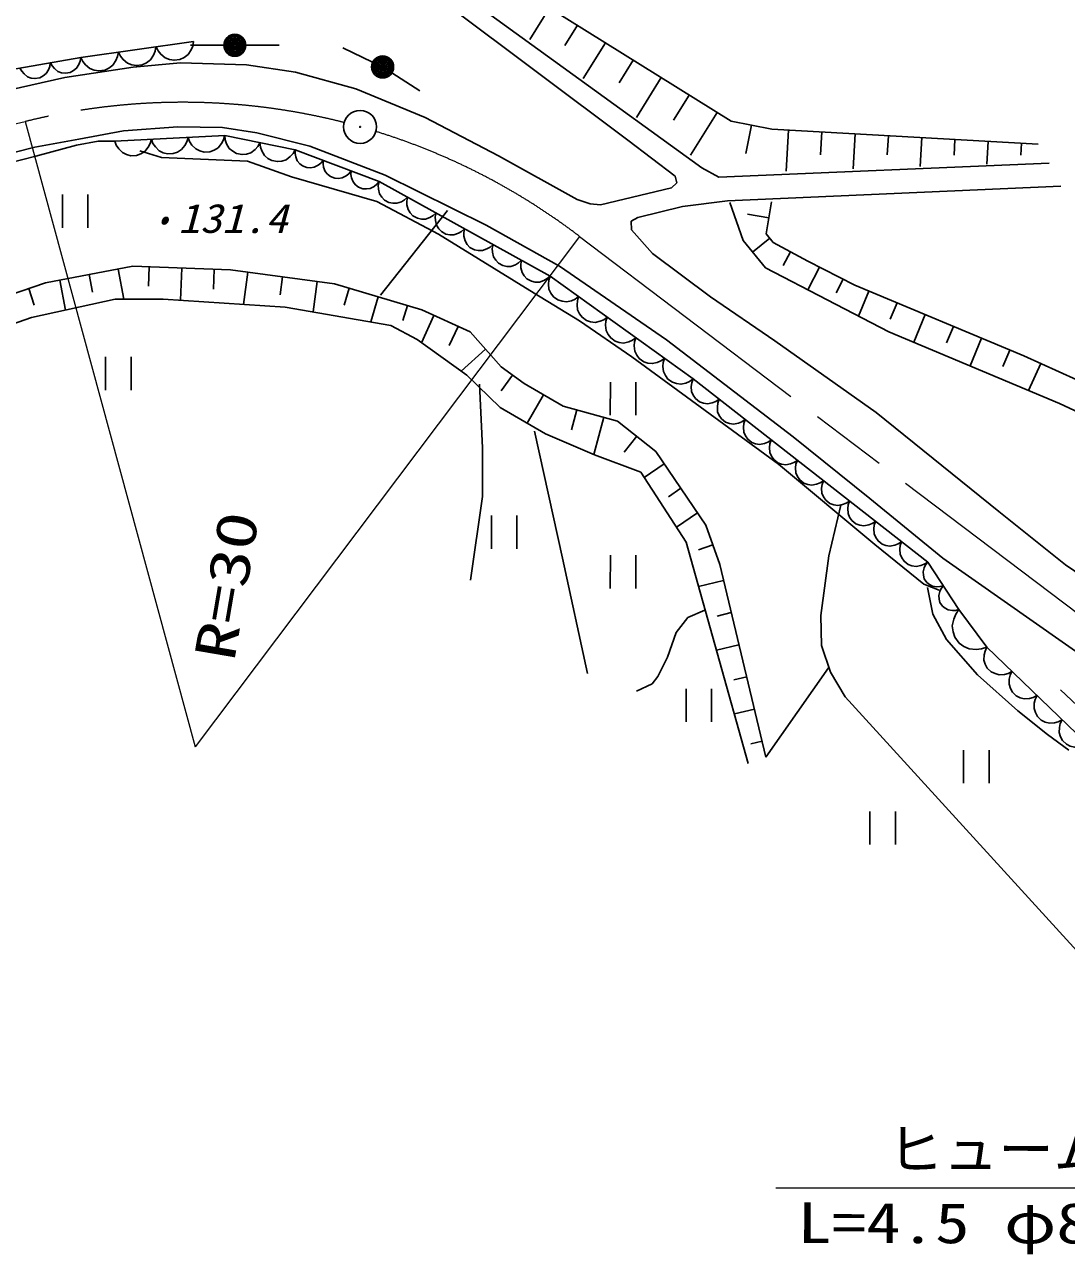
# Model space of a CAD drawing. Units: millimetres, scale not verified. Extents: x 40000 to 680000, y 20000 to 380000.
# Drawn here: x 462002 to 509147, y 263875 to 319498 of the extents above; entities that cross this region are included whole.
import ezdxf
from ezdxf.enums import TextEntityAlignment as Align

# ---------------------------------------------------------------- set-up
doc = ezdxf.new("R2010")
doc.units = ezdxf.units.MM
doc.header["$LTSCALE"] = 1000
doc.linetypes.add('CHAIN', pattern=[18.5, 12, -1.5, 3.5, -1.5])
for name, color, linetype, lineweight in [('M-BGD', 7, 'Continuous', 25), ('M-BGD-HTXT', 7, 'Continuous', 13), ('M-BMK', 2, 'CHAIN', 13), ('M-BMK-SRVR', 3, 'Continuous', 25)]:
    doc.layers.add(name, color=color, linetype=linetype, lineweight=lineweight)
doc.styles.add('ＭＳ ゴシック', font='')
doc.styles.get('ＭＳ ゴシック').set_extended_font_data('MS Gothic')

# ---------------------------------------------------------------- blocks, each defined once
blk = doc.blocks.new('BUHIN141')
at = {"color": 7, "linetype": 'Continuous', "lineweight": 25}
blk.add_lwpolyline([(-742, 372), (-772, 174), (-756, -16), (-693, -252), (-574, -423), (-428, -566), (-198, -681), (5, -713), (213, -706), (439, -615), (597, -513), (742, -372)], dxfattribs=at)
blk = doc.blocks.new('BUHIN142')
at = {"color": 7, "linetype": 'Continuous', "lineweight": 25}
blk.add_lwpolyline([(-616, 533), (-692, 351), (-722, 167), (-719, -72), (-648, -263), (-543, -434), (-352, -600), (-168, -679), (32, -722), (269, -691), (444, -632), (616, -533)], dxfattribs=at)
blk = doc.blocks.new('BUHIN143')
at = {"color": 7, "linetype": 'Continuous', "lineweight": 25}
blk.add_lwpolyline([(-433, 519), (-520, 380), (-569, 234), (-599, 37), (-566, -129), (-503, -283), (-369, -444), (-228, -534), (-71, -596), (128, -602), (279, -577), (433, -519)], dxfattribs=at)
blk = doc.blocks.new('BUHIN144')
at = {"color": 7, "linetype": 'Continuous', "lineweight": 25}
blk.add_lwpolyline([(-386, 628), (-501, 492), (-577, 342), (-640, 134), (-631, -50), (-587, -227), (-468, -421), (-330, -540), (-170, -632), (44, -669), (210, -666), (386, -628)], dxfattribs=at)
blk = doc.blocks.new('BUHIN145')
at = {"color": 7, "linetype": 'Continuous', "lineweight": 25}
blk.add_lwpolyline([(-334, 724), (-476, 593), (-577, 441), (-671, 226), (-684, 27), (-660, -168), (-556, -393), (-424, -538), (-263, -657), (-39, -725), (141, -743), (334, -724)], dxfattribs=at)
blk = doc.blocks.new('BUHIN146')
at = {"color": 7, "linetype": 'Continuous', "lineweight": 25}
blk.add_lwpolyline([(-287, 691), (-424, 573), (-524, 434), (-621, 236), (-640, 50), (-625, -134), (-536, -348), (-417, -489), (-271, -606), (-63, -678), (105, -702), (287, -691)], dxfattribs=at)
blk = doc.blocks.new('BUHIN147')
at = {"color": 7, "linetype": 'Continuous', "lineweight": 25}
blk.add_lwpolyline([(-44, 641), (-188, 583), (-308, 498), (-441, 363), (-508, 216), (-546, 62), (-532, -137), (-473, -284), (-387, -420), (-237, -535), (-107, -600), (44, -641)], dxfattribs=at)
blk = doc.blocks.new('BUHIN149')
at = {"color": 7, "linetype": 'Continuous', "lineweight": 25}
blk.add_lwpolyline([(-224, 755), (-381, 647), (-501, 512), (-624, 316), (-665, 123), (-669, -71), (-599, -305), (-490, -466), (-350, -605), (-140, -703), (33, -746), (224, -755)], dxfattribs=at)
blk = doc.blocks.new('BUHIN179')
at = {"color": 7, "linetype": 'Continuous', "lineweight": 25}
blk.add_lwpolyline([(-658, 234), (-662, 65), (-629, -91), (-552, -281), (-436, -412), (-299, -516), (-95, -589), (77, -595), (250, -567), (430, -468), (551, -367), (658, -234)], dxfattribs=at)
blk = doc.blocks.new('BUHIN180')
at = {"color": 7, "linetype": 'Continuous', "lineweight": 25}
blk.add_lwpolyline([(-800, 315), (-813, 107), (-778, -87), (-691, -324), (-553, -489), (-388, -623), (-140, -721), (71, -735), (285, -708), (510, -594), (664, -474), (800, -315)], dxfattribs=at)
blk = doc.blocks.new('BUHIN183')
at = {"color": 7, "linetype": 'Continuous', "lineweight": 25}
blk.add_lwpolyline([(-477, 679), (-174, -307), (828, -59)], dxfattribs=at)
blk = doc.blocks.new('BUHIN184')
at = {"color": 7, "linetype": 'Continuous', "lineweight": 25}
for p, q in [((-133, 937), (-872, -368)), ((130, -935), (869, 370))]:
    blk.add_line(p, q, dxfattribs=at)
blk = doc.blocks.new('BUHIN186')
at = {"color": 7, "linetype": 'Continuous', "lineweight": 25}
for radius in [498, 440, 382, 322, 265, 195, 135, 77.5, 15]:
    blk.add_circle((0, 0), radius, dxfattribs=at)

msp = doc.modelspace()

# ---------------------------------------------------------------- linework, layer by layer
at = {"layer": 'M-BGD'}
for p, q in [((482594, 322222), (493971, 315132)), ((481113, 321366), (492646, 313015)), ((489307, 314271), (481118, 320385)), ((485754, 320253), (484867, 318829)), ((487018, 319465), (486451, 318554)), ((464543, 318015), (469652, 318735)), ((471015, 318564), (469515, 318564)), ((472015, 318564), (473515, 318564)), ((477753, 317801), (476400, 318448)), ((488283, 318677), (487279, 317066)), ((460416, 317294), (464543, 318015)), ((466914, 317568), (469058, 317762)), ((469058, 317762), (472046, 317679)), ((472046, 317679), (474259, 317347)), ((489547, 317889), (488909, 316866)), ((459555, 316157), (463816, 317098)), ((463816, 317098), (466914, 317568)), ((474259, 317347), (476998, 316600)), ((478625, 317315), (479886, 316504)), ((490811, 317101), (489690, 315303)), ((476998, 316600), (480124, 315300)), ((492075, 316313), (491367, 315178)), ((493339, 315525), (492135, 313594)), ((466481, 314693), (468943, 314878)), ((468943, 314878), (470965, 314844)), ((470965, 314844), (472516, 314608)), ((480124, 315300), (483444, 313557)), ((493971, 315132), (495814, 314771)), ((494893, 314951), (494640, 313661)), ((462470, 313951), (464459, 314322)), ((464459, 314322), (466481, 314693)), ((466081, 314229), (471057, 314478)), ((471057, 314478), (474249, 313835)), ((472516, 314608), (474909, 314001)), ((495814, 314771), (507872, 314090)), ((496568, 314728), (496463, 312868)), ((498075, 314643), (498017, 313609)), ((499582, 314558), (499493, 312972)), ((501090, 314473), (501040, 313603)), ((502597, 314388), (502523, 313075)), ((504104, 314303), (504064, 313597)), ((444506, 309469), (462470, 313951)), ((462504, 313547), (464358, 314052)), ((464358, 314052), (465335, 314221)), ((465335, 314221), (466081, 314229)), ((467222, 313790), (468201, 313482)), ((474249, 313835), (478043, 312405)), ((474909, 314001), (478313, 312687)), ((491437, 312639), (489307, 314271)), ((505611, 314218), (505553, 313179)), ((507119, 314133), (507088, 313591)), ((444472, 308997), (462504, 313547)), ((468201, 313482), (472089, 313315)), ((472089, 313315), (474075, 312615)), ((483444, 313557), (487011, 311588)), ((493420, 312600), (508369, 313236)), ((474075, 312615), (477935, 311496)), ((478313, 312687), (482896, 310429)), ((491520, 312335), (491437, 312639)), ((492646, 313015), (493420, 312600)), ((478043, 312405), (485780, 308126)), ((488062, 311339), (491271, 312113)), ((491271, 312113), (491520, 312335)), ((508895, 312185), (493817, 311521)), ((477935, 311496), (480733, 310014)), ((487011, 311588), (487592, 311394)), ((493817, 311521), (491770, 311272)), ((481144, 311095), (478104, 307264)), ((487592, 311394), (488062, 311339)), ((491770, 311272), (489750, 310774)), ((494522, 309732), (493921, 311454)), ((495804, 311481), (495564, 310039)), ((482896, 310429), (486201, 308574)), ((489750, 310774), (489446, 310608)), ((489446, 310608), (489473, 310221)), ((495684, 310760), (494716, 310921)), ((480733, 310014), (485068, 307357)), ((489473, 310221), (490414, 309142)), ((495724, 309838), (494941, 309212)), ((495564, 310039), (495884, 309638)), ((495524, 308490), (494522, 309732)), ((495884, 309638), (497447, 308797)), ((490414, 309142), (493042, 307181)), ((496666, 309217), (496333, 308599)), ((497447, 308797), (499570, 307715)), ((462942, 307816), (466896, 308567)), ((464919, 308191), (465070, 307400)), ((466237, 308442), (466497, 307077)), ((466896, 308567), (471325, 308409)), ((467635, 308541), (467603, 307663)), ((469111, 308488), (469059, 307027)), ((470587, 308435), (470555, 307533)), ((471325, 308409), (476030, 307776)), ((472109, 308303), (471913, 306843)), ((486201, 308574), (491055, 305238)), ((501110, 305606), (495524, 308490)), ((497978, 308526), (497452, 307494)), ((459924, 306789), (462942, 307816)), ((463601, 307941), (463859, 306586)), ((473678, 308093), (473569, 307281)), ((475246, 307882), (475060, 306501)), ((476030, 307776), (479984, 306590)), ((485780, 308126), (492253, 303470)), ((499039, 307985), (498722, 307363)), ((499570, 307715), (507222, 304510)), ((462188, 307559), (462442, 306812)), ((466104, 307077), (462308, 306247)), ((468279, 307077), (466104, 307077)), ((473792, 306721), (468279, 307077)), ((476689, 307578), (476457, 306803)), ((478007, 307183), (477667, 306049)), ((485068, 307357), (487110, 306098)), ((493042, 307181), (495947, 305189)), ((500208, 307448), (499734, 306316)), ((478576, 305891), (473792, 306721)), ((479325, 306788), (479124, 306117)), ((479984, 306590), (482159, 305601)), ((501483, 306914), (501173, 306173)), ((462308, 306247), (457366, 304547)), ((480528, 306343), (479968, 305111)), ((487110, 306098), (489488, 304476)), ((502758, 306380), (502236, 305133)), ((479763, 305258), (478576, 305891)), ((481615, 305849), (481220, 304979)), ((482159, 305601), (483574, 304020)), ((508841, 302361), (501110, 305606)), ((504034, 305846), (503720, 305097)), ((482016, 303637), (479763, 305258)), ((491055, 305238), (496784, 300856)), ((495947, 305189), (500540, 301952)), ((505309, 305311), (504786, 304063)), ((482866, 304811), (481760, 303821)), ((489488, 304476), (496115, 299617)), ((506584, 304777), (506270, 304027)), ((507222, 304510), (513311, 301746)), ((483574, 304020), (484602, 303269)), ((507983, 304165), (507432, 302952)), ((483519, 302174), (482016, 303637)), ((482586, 303240), (482719, 300349)), ((484088, 303644), (483569, 302935)), ((484602, 303269), (486381, 302241)), ((492253, 303470), (502869, 295188)), ((485491, 302755), (484747, 301466)), ((485575, 300988), (483519, 302174)), ((486381, 302241), (488833, 301568)), ((486994, 302073), (486745, 301164)), ((515171, 299396), (508841, 302361)), ((488220, 301736), (487758, 300053)), ((488833, 301568), (490572, 300184)), ((500540, 301952), (506094, 297477)), ((485078, 301113), (486340, 295366)), ((487789, 300039), (485575, 300988)), ((489702, 300876), (489130, 300157)), ((496784, 300856), (500258, 298057)), ((482719, 300349), (482719, 298157)), ((489885, 299248), (487789, 300039)), ((490572, 300184), (492826, 296863)), ((490948, 299631), (490038, 299013)), ((496115, 299617), (500479, 295980)), ((491941, 296085), (489885, 299248)), ((482719, 298157), (482187, 294369)), ((491699, 298524), (491140, 298144)), ((498932, 297758), (498401, 295465)), ((500258, 298057), (503561, 295361)), ((492450, 297417), (491496, 296769)), ((506094, 297477), (509109, 295070)), ((492826, 296863), (493459, 295084)), ((494748, 286081), (491941, 296085)), ((493142, 295973), (492504, 295746)), ((500479, 295980), (502688, 294190)), ((486340, 295366), (487470, 290150)), ((498401, 295465), (498035, 292774)), ((503561, 295361), (518492, 284879)), ((493459, 295084), (495550, 286358)), ((502869, 295188), (504286, 293042)), ((509109, 295070), (515528, 290671)), ((493633, 294357), (492502, 294086)), ((502688, 294190), (503388, 293911)), ((502857, 294038), (503098, 292835)), ((492022, 292675), (491490, 292010)), ((492786, 293007), (492022, 292675)), ((493981, 292902), (493336, 292748)), ((498035, 292774), (498068, 291412)), ((503098, 292835), (503723, 291679)), ((504286, 293042), (505549, 291334)), ((491490, 292010), (491091, 290880)), ((503723, 291679), (505119, 290091)), ((494330, 291448), (493311, 291204)), ((498068, 291412), (498467, 290216)), ((505549, 291334), (511217, 285868)), ((491091, 290880), (490660, 290017)), ((498374, 290411), (495550, 286358)), ((490660, 290017), (490394, 289684)), ((494678, 289994), (494101, 289855)), ((498467, 290216), (499132, 289086)), ((505119, 290091), (506948, 288454)), ((490394, 289684), (489696, 289352)), ((499132, 289086), (510410, 276740)), ((495027, 288539), (494120, 288322)), ((506948, 288454), (508296, 287395)), ((495375, 287085), (494865, 286963)), ((508296, 287395), (509259, 286674))]:
    msp.add_line(p, q, dxfattribs=at)
msp.add_lwpolyline([(504286, 293042), (504137, 292833), (504046, 292607), (503981, 292302), (504018, 292038), (504102, 291790), (504298, 291526), (504510, 291372), (504752, 291260), (505063, 291232), (505302, 291257), (505549, 291334)], dxfattribs=at)
at = {"layer": 'M-BGD-HTXT'}
for p, q in [((462034, 315113), (469718, 286838)), ((487114, 309919), (469718, 286838)), ((513887, 266872), (496005, 266872))]:
    msp.add_line(p, q, dxfattribs=at)
at = {"layer": 'M-BMK'}
for p, q in [((445887, 311453), (462034, 315113)), ((487114, 309919), (514353, 289308))]:
    msp.add_line(p, q, dxfattribs=at)
for start, end in [(75.7279, 103.9243), (52.6716, 72.8251)]:
    msp.add_arc((469159, 286374), 29609, start, end, dxfattribs=at)
at = {"layer": 'M-BMK-SRVR'}
for radius in [746, 22.5]:
    msp.add_circle((477182, 314872), radius, dxfattribs=at)

# ---------------------------------------------------------------- block references
at = {"layer": 'M-BGD', "rotation": 29.49896}
for name, p in [('BUHIN180', (468801, 318615)), ('BUHIN180', (465394, 318135)), ('BUHIN180', (467097, 318375)), ('BUHIN186', (471515, 318564)), ('BUHIN179', (462479, 317655)), ('BUHIN179', (463855, 317895)), ('BUHIN186', (478204, 317585)), ('BUHIN141', (466910, 314270)), ('BUHIN141', (468569, 314353)), ('BUHIN141', (470227, 314436)), ('BUHIN142', (471855, 314317)), ('BUHIN142', (473451, 313996)), ('BUHIN143', (474881, 313597)), ('BUHIN143', (476146, 313120)), ('BUHIN143', (477411, 312643)), ('BUHIN144', (478688, 312048)), ('BUHIN184', (464289, 311060)), ('BUHIN144', (479977, 311335)), ('BUHIN144', (481267, 310622)), ('BUHIN144', (482556, 309909)), ('BUHIN144', (483845, 309196)), ('BUHIN144', (485135, 308483)), ('BUHIN145', (486427, 307660)), ('BUHIN145', (487722, 306729)), ('BUHIN145', (489016, 305798)), ('BUHIN145', (490311, 304867)), ('BUHIN184', (466246, 303718)), ('BUHIN145', (491606, 303935)), ('BUHIN184', (489086, 302576)), ('BUHIN146', (492843, 303010)), ('BUHIN146', (494022, 302090)), ('BUHIN146', (495202, 301169)), ('BUHIN146', (496381, 300249)), ('BUHIN146', (497561, 299329)), ('BUHIN146', (498740, 298409)), ('BUHIN146', (499920, 297489)), ('BUHIN184', (483702, 296540)), ('BUHIN146', (501099, 296568)), ('BUHIN184', (489086, 294746)), ('BUHIN146', (502279, 295648)), ('BUHIN147', (503223, 294652)), ('BUHIN147', (503932, 293579)), ('BUHIN149', (506115, 290788)), ('BUHIN149', (507249, 289694)), ('BUHIN184', (492512, 288710)), ('BUHIN183', (509636, 289047)), ('BUHIN149', (508383, 288601)), ('BUHIN149', (509517, 287508)), ('BUHIN184', (505074, 285936)), ('BUHIN184', (500832, 283163))]:
    msp.add_blockref(name, p, dxfattribs=at)

# ---------------------------------------------------------------- texts
at = {"layer": 'M-BGD-HTXT', "style": 'ＭＳ ゴシック', "oblique": 15}
for s, width, p in [('131.4', 1.1, (468951, 309682)), ('・', 0.85, (467416, 309550))]:
    msp.add_text(s, height=1320, rotation=359.9, dxfattribs=dict(at, width=width)).set_placement(p, align=Align.BOTTOM_LEFT)
at = {"layer": 'M-BGD-HTXT', "style": 'ＭＳ ゴシック'}
for s, rotation, width, p in [('R=30', 80.3, 1.35, (472026, 290553)), ('L=4.5 φ800', 359.9, 1.25, (496969, 263842))]:
    msp.add_text(s, height=1833, rotation=rotation, dxfattribs=dict(at, width=width)).set_placement(p, align=Align.BOTTOM_LEFT)
msp.add_text('ヒューム管', height=1833, rotation=359.9, dxfattribs=at).set_placement((501065, 267170), align=Align.BOTTOM_LEFT)

doc.saveas('drawing.dxf')
